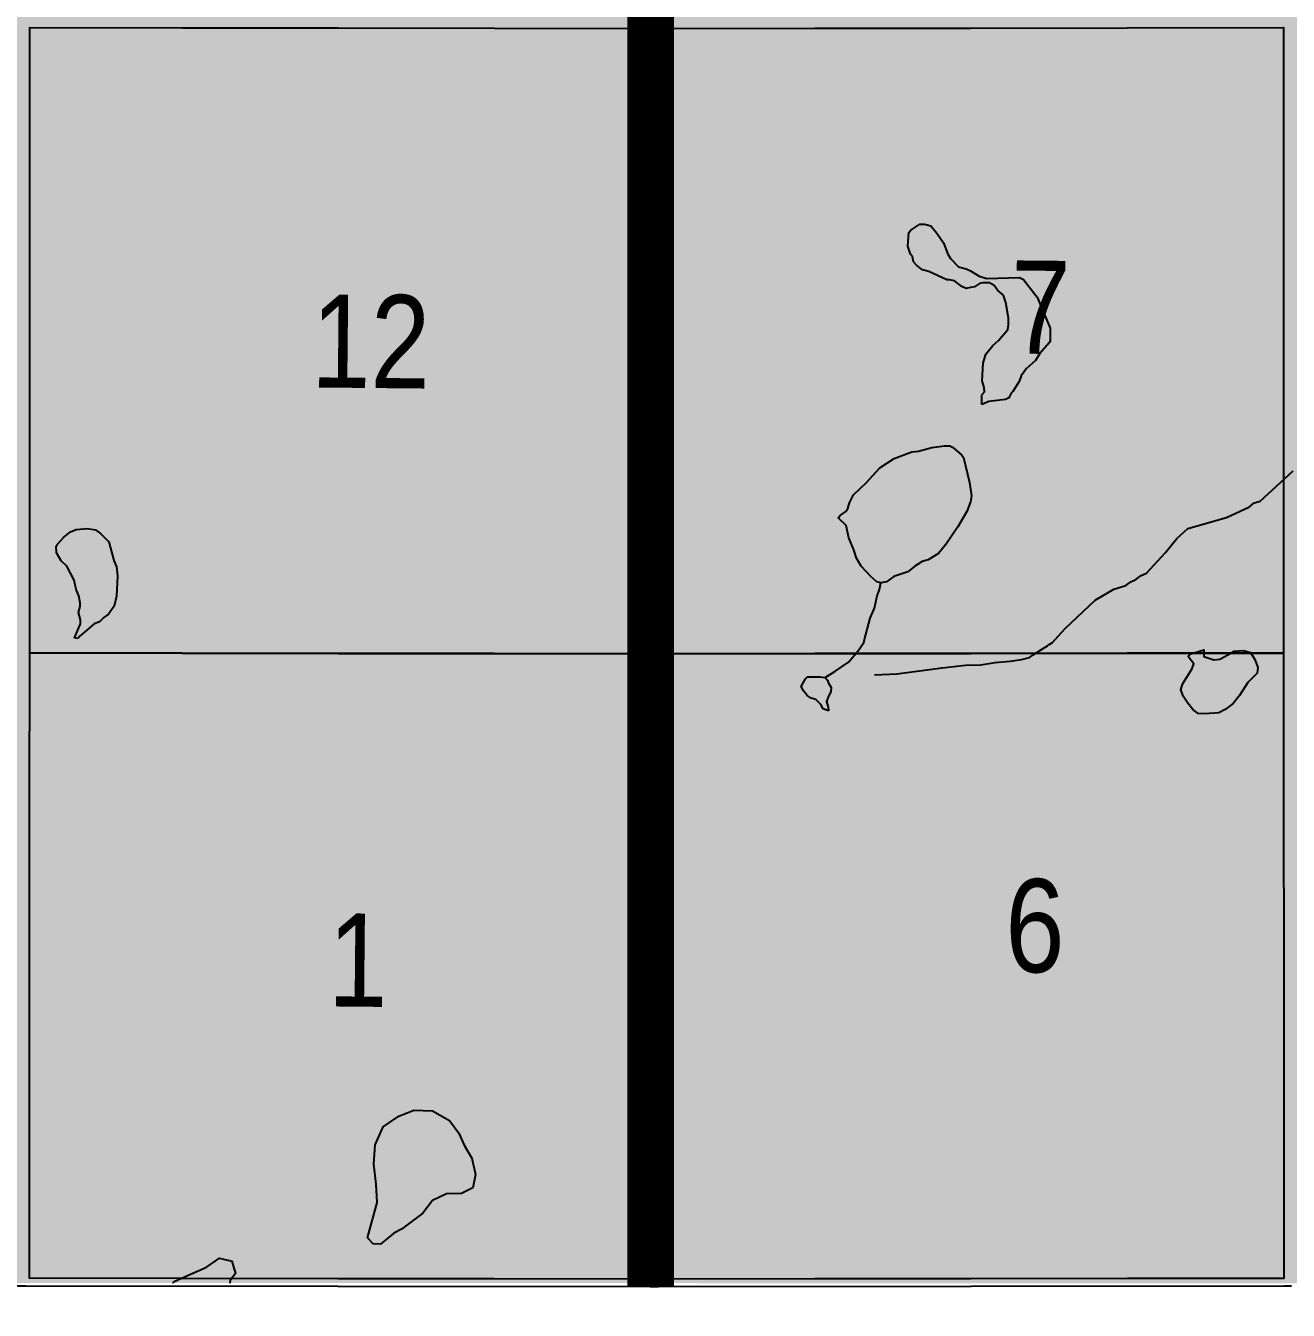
# Model space of a CAD drawing. Extents: x 560272 to 568164, y 6204780 to 6214217.
# Drawn here: x 565833 to 565941.1, y 6209695.2 to 6209805.2 of the extents above; entities that cross this region are included whole.
import ezdxf

# ---------------------------------------------------------------- set-up
doc = ezdxf.new("R2010")
doc.units = 0
doc.header["$LTSCALE"] = 5
doc.linetypes.add('BORDER', pattern=[44.45, 12.7, -6.35, 12.7, -6.35, 0, -6.35])
doc.linetypes.add('DASHED2', pattern=[9.525, 6.35, -3.175])
doc.layers.add('AS-BOUNDARY', color=7, linetype='BORDER', lineweight=60, true_color=0xcc33ff)
for name, color, linetype in [('AS-TOWN-H', 254, 'Continuous'), ('Quarters', 8, 'Continuous'), ('RoadSeg', 57, 'DASHED2'), ('T-WATER', 160, 'Continuous'), ('T-WATER-H', 133, 'Continuous'), ('Townships', 57, 'Continuous')]:
    doc.layers.add(name, color=color, linetype=linetype)
doc.layers.add('ROUTE-MAP-BACKGROUND-H', color=7, linetype='Continuous', true_color=0xf0ebff)
doc.styles.add('120', font='ARIALN.TTF', dxfattribs={"height": 13})

msp = doc.modelspace()

# ---------------------------------------------------------------- hatches: boundary and pattern name
at = {"layer": 'AS-TOWN-H'}
h = msp.add_hatch(color=256, dxfattribs=at)
h.dxf.hatch_style = 1
h.paths.add_polyline_path([(565886.544, 6210020.352), (565236.202, 6210021.981), (565234.412, 6209697.744), (565886.527, 6209697.561)])
at = {"layer": 'ROUTE-MAP-BACKGROUND-H'}
h = msp.add_hatch(color=256, dxfattribs=at)
h.dxf.hatch_style = 1
h.paths.add_polyline_path([(565237.99, 6210345.866), (566535.85, 6210345.729), (566539.103, 6209697.377), (565234.412, 6209697.744)])
at = {"layer": 'T-WATER-H'}
h = msp.add_hatch(color=256, dxfattribs=at)
h.dxf.hatch_style = 1
h.paths.add_polyline_path([(565914.886, 6209772.746), (565914.868, 6209773.578), (565915.105, 6209773.839), (565915.079, 6209774.206), (565914.923, 6209774.774), (565914.985, 6209776.302), (565915.231, 6209777.062), (565915.81, 6209777.815), (565916.296, 6209778.242), (565917.099, 6209779.188), (565917.173, 6209779.585), (565917.15, 6209780.151), (565916.942, 6209781.484), (565916.752, 6209781.987), (565916.623, 6209782.188), (565916.23, 6209782.528), (565915.938, 6209782.932), (565915.544, 6209783.173), (565914.979, 6209783.183), (565914.679, 6209783.122), (565914.241, 6209782.831), (565913.917, 6209782.76), (565913.54, 6209782.678), (565913.178, 6209782.851), (565912.555, 6209783.328), (565912.125, 6209783.435), (565911.892, 6209783.44), (565910.343, 6209784.133), (565909.813, 6209784.276), (565909.322, 6209784.651), (565909.028, 6209784.955), (565908.936, 6209785.389), (565908.775, 6209785.625), (565908.554, 6209786.294), (565908.643, 6209787.489), (565908.813, 6209787.685), (565909.587, 6209788.203), (565909.986, 6209788.195), (565910.515, 6209788.053), (565911.035, 6209787.411), (565911.585, 6209786.603), (565911.966, 6209785.632), (565912.192, 6209785.262), (565912.877, 6209784.552), (565913.538, 6209784.373), (565913.917, 6209784.19), (565914.657, 6209783.754), (565915.318, 6209783.542), (565918.112, 6209783.624), (565918.441, 6209783.451), (565919.61, 6209781.934), (565920.724, 6209779.287), (565920.719, 6209778.248), (565920.668, 6209778.058), (565919.853, 6209777.109), (565919.476, 6209776.518), (565918.699, 6209775.834), (565918.255, 6209775.21), (565918.08, 6209774.715), (565917.532, 6209773.861), (565917.397, 6209773.73), (565917.19, 6209773.335), (565916.921, 6209773.174), (565915.489, 6209773.001)])
h = msp.add_hatch(color=256, dxfattribs=at)
h.dxf.hatch_style = 1
h.paths.add_polyline_path([(565906.227, 6209757.482), (565905.896, 6209757.588), (565905.372, 6209758.03), (565904.558, 6209758.909), (565904.139, 6209759.615), (565903.919, 6209760.318), (565903.506, 6209761.356), (565903.259, 6209762.391), (565902.574, 6209763.068), (565902.743, 6209763.265), (565903.248, 6209763.588), (565903.419, 6209763.851), (565903.561, 6209764.347), (565903.906, 6209765.038), (565904.989, 6209766.049), (565906.143, 6209767.324), (565907.387, 6209768.132), (565908.894, 6209768.702), (565909.46, 6209768.758), (565910.596, 6209769.07), (565911.696, 6209769.215), (565912.128, 6209769.207), (565912.358, 6209769.103), (565913.144, 6209768.457), (565913.306, 6209768.222), (565913.832, 6209766.084), (565913.92, 6209765.524), (565914.01, 6209764.951), (565913.92, 6209764.441), (565913.586, 6209763.596), (565912.831, 6209762.28), (565911.805, 6209760.77), (565911.16, 6209760.017), (565910.285, 6209759.468), (565909.784, 6209759.311), (565909.145, 6209758.924), (565908.538, 6209758.437), (565907.334, 6209758.027), (565906.727, 6209757.573)])
h = msp.add_hatch(color=256, dxfattribs=at)
h.dxf.hatch_style = 1
h.paths.add_polyline_path([(565837.495, 6209752.739), (565837.196, 6209752.778), (565837.717, 6209753.998), (565837.724, 6209754.331), (565837.536, 6209754.966), (565837.678, 6209755.462), (565837.684, 6209755.794), (565837.562, 6209756.395), (565837.34, 6209756.931), (565837.188, 6209757.731), (565836.545, 6209758.907), (565836.055, 6209759.381), (565835.669, 6209760.053), (565835.646, 6209760.619), (565835.749, 6209760.816), (565836.292, 6209761.405), (565836.866, 6209761.859), (565837.334, 6209762.05), (565838.3, 6209762.132), (565838.996, 6209762.019), (565839.422, 6209761.712), (565840.141, 6209761.001), (565840.576, 6209759.397), (565840.799, 6209758.861), (565840.885, 6209758.095), (565840.786, 6209756.368), (565840.604, 6209755.507), (565840.126, 6209754.818), (565839.722, 6209754.526), (565839.349, 6209754.167), (565838.88, 6209753.977), (565837.698, 6209752.968)])
h = msp.add_hatch(color=256, dxfattribs=at)
h.dxf.hatch_style = 1
h.paths.add_polyline_path([(565933.941, 6209746.283), (565933.402, 6209746.323), (565932.957, 6209746.667), (565932.508, 6209747.206), (565932.104, 6209747.8), (565931.909, 6209748.365), (565932.089, 6209748.889), (565932.873, 6209750.102), (565933.037, 6209750.566), (565932.538, 6209751.195), (565932.698, 6209751.394), (565933.048, 6209751.502), (565933.896, 6209751.764), (565933.896, 6209751.503), (565933.896, 6209751.2), (565934.749, 6209750.905), (565935.263, 6209750.965), (565936.25, 6209751.506), (565936.491, 6209751.639), (565937.275, 6209751.699), (565937.894, 6209751.534), (565938.248, 6209750.94), (565938.503, 6209750.241), (565938.448, 6209749.757), (565937.659, 6209748.958), (565936.936, 6209747.86), (565936.387, 6209747.181), (565935.703, 6209746.647), (565935.184, 6209746.383)])
h = msp.add_hatch(color=256, dxfattribs=at)
h.dxf.hatch_style = 1
h.paths.add_polyline_path([(565863.409, 6209700.885), (565862.76, 6209700.93), (565862.292, 6209701.451), (565863.124, 6209704.449), (565863.019, 6209706.024), (565862.832, 6209707.748), (565862.956, 6209709.387), (565863.616, 6209710.925), (565864.963, 6209711.859), (565866.248, 6209712.379), (565867.841, 6209712.314), (565869.311, 6209711.478), (565870.107, 6209710.408), (565870.572, 6209709.382), (565871.219, 6209708.244), (565871.54, 6209706.847), (565871.304, 6209705.71), (565870.333, 6209705.226), (565869.041, 6209705.2), (565867.842, 6209704.623), (565867.035, 6209703.557), (565865.19, 6209702.191), (565864.527, 6209701.831)])

# ---------------------------------------------------------------- linework, layer by layer
at = {"layer": 'AS-BOUNDARY', "const_width": 3.993, "flags": 128}
msp.add_lwpolyline([(565236.202, 6210021.981), (565886.544, 6210020.352), (565886.527, 6209697.233)], dxfattribs=at)
at = {"layer": 'Quarters', "flags": 128}
for points in [[(565846.406, 6209751.48), (565833.366, 6209751.5), (565833.371, 6209764.881), (565833.376, 6209778.261), (565833.382, 6209791.642), (565833.387, 6209805.023), (565846.423, 6209805.003), (565859.793, 6209804.981), (565873.163, 6209804.96), (565886.534, 6209804.939), (565886.533, 6209791.559), (565886.532, 6209778.179), (565886.531, 6209764.8), (565886.53, 6209751.42), (565873.155, 6209751.44), (565859.781, 6209751.46)], [(565900.577, 6209751.437), (565887.534, 6209751.421), (565887.534, 6209764.801), (565887.535, 6209778.181), (565887.536, 6209791.56), (565887.537, 6209804.94), (565900.575, 6209804.957), (565913.948, 6209804.974), (565927.32, 6209804.992), (565940.693, 6209805.009), (565940.698, 6209791.628), (565940.703, 6209778.248), (565940.708, 6209764.867), (565940.712, 6209751.487), (565927.334, 6209751.47), (565913.956, 6209751.454)], [(565846.386, 6209697.958), (565833.345, 6209697.977), (565833.35, 6209711.357), (565833.356, 6209724.738), (565833.361, 6209738.119), (565833.366, 6209751.5), (565846.406, 6209751.48), (565859.781, 6209751.46), (565873.155, 6209751.44), (565886.53, 6209751.42), (565886.529, 6209738.04), (565886.529, 6209724.661), (565886.528, 6209711.281), (565886.527, 6209697.902), (565873.144, 6209697.921), (565859.761, 6209697.94)], [(565900.582, 6209697.918), (565887.531, 6209697.903), (565887.531, 6209711.283), (565887.532, 6209724.662), (565887.533, 6209738.042), (565887.534, 6209751.421), (565900.577, 6209751.437), (565913.956, 6209751.454), (565927.334, 6209751.47), (565940.712, 6209751.487), (565940.718, 6209738.106), (565940.723, 6209724.726), (565940.728, 6209711.346), (565940.733, 6209697.965), (565927.35, 6209697.95), (565913.968, 6209697.934)]]:
    msp.add_lwpolyline(points, close=True, dxfattribs=at)
at = {"layer": 'T-WATER', "flags": 128}
for points in [[(565914.886, 6209772.746), (565914.868, 6209773.578), (565915.105, 6209773.839), (565915.079, 6209774.206), (565914.923, 6209774.774), (565914.985, 6209776.302), (565915.231, 6209777.062), (565915.81, 6209777.815), (565916.296, 6209778.242), (565917.099, 6209779.188), (565917.173, 6209779.585), (565917.15, 6209780.151), (565916.942, 6209781.484), (565916.752, 6209781.987), (565916.623, 6209782.188), (565916.23, 6209782.528), (565915.938, 6209782.932), (565915.544, 6209783.173), (565914.979, 6209783.183), (565914.679, 6209783.122), (565914.241, 6209782.831), (565913.917, 6209782.76), (565913.54, 6209782.678), (565913.178, 6209782.851), (565912.555, 6209783.328), (565912.125, 6209783.435), (565911.892, 6209783.44), (565910.343, 6209784.133), (565909.813, 6209784.276), (565909.322, 6209784.651), (565909.028, 6209784.955), (565908.936, 6209785.389), (565908.775, 6209785.625), (565908.554, 6209786.294), (565908.643, 6209787.489), (565908.813, 6209787.685), (565909.587, 6209788.203), (565909.986, 6209788.195), (565910.515, 6209788.053), (565911.035, 6209787.411), (565911.585, 6209786.603), (565911.966, 6209785.632), (565912.192, 6209785.262), (565912.877, 6209784.552), (565913.538, 6209784.373), (565913.917, 6209784.19), (565914.657, 6209783.754), (565915.318, 6209783.542), (565918.112, 6209783.624), (565918.441, 6209783.451), (565919.61, 6209781.934), (565920.724, 6209779.287), (565920.719, 6209778.248), (565920.668, 6209778.058), (565919.853, 6209777.109), (565919.476, 6209776.518), (565918.699, 6209775.834), (565918.255, 6209775.21), (565918.08, 6209774.715), (565917.532, 6209773.861), (565917.397, 6209773.73), (565917.19, 6209773.335), (565916.921, 6209773.174), (565915.489, 6209773.001), (565914.886, 6209772.746)], [(565906.227, 6209757.482), (565905.896, 6209757.588), (565905.372, 6209758.03), (565904.558, 6209758.909), (565904.139, 6209759.615), (565903.919, 6209760.318), (565903.506, 6209761.356), (565903.259, 6209762.391), (565902.574, 6209763.068), (565902.743, 6209763.265), (565903.248, 6209763.588), (565903.419, 6209763.851), (565903.561, 6209764.347), (565903.906, 6209765.038), (565904.989, 6209766.049), (565906.143, 6209767.324), (565907.387, 6209768.132), (565908.894, 6209768.702), (565909.46, 6209768.758), (565910.596, 6209769.07), (565911.696, 6209769.215), (565912.128, 6209769.207), (565912.358, 6209769.103), (565913.144, 6209768.457), (565913.306, 6209768.222), (565913.832, 6209766.084), (565913.92, 6209765.524), (565914.01, 6209764.951), (565913.92, 6209764.441), (565913.586, 6209763.596), (565912.831, 6209762.28), (565911.805, 6209760.77), (565911.16, 6209760.017), (565910.285, 6209759.468), (565909.784, 6209759.311), (565909.145, 6209758.924), (565908.538, 6209758.437), (565907.334, 6209758.027), (565906.727, 6209757.573), (565906.227, 6209757.482)], [(565837.495, 6209752.739), (565837.196, 6209752.778), (565837.717, 6209753.998), (565837.724, 6209754.331), (565837.536, 6209754.966), (565837.678, 6209755.462), (565837.684, 6209755.794), (565837.562, 6209756.395), (565837.34, 6209756.931), (565837.188, 6209757.731), (565836.545, 6209758.907), (565836.055, 6209759.381), (565835.669, 6209760.053), (565835.646, 6209760.619), (565835.749, 6209760.816), (565836.292, 6209761.405), (565836.866, 6209761.859), (565837.334, 6209762.05), (565838.3, 6209762.132), (565838.996, 6209762.019), (565839.422, 6209761.712), (565840.141, 6209761.001), (565840.576, 6209759.397), (565840.799, 6209758.861), (565840.885, 6209758.095), (565840.786, 6209756.368), (565840.604, 6209755.507), (565840.126, 6209754.818), (565839.722, 6209754.526), (565839.349, 6209754.167), (565838.88, 6209753.977), (565837.698, 6209752.968), (565837.495, 6209752.739)], [(565933.941, 6209746.283), (565933.402, 6209746.323), (565932.957, 6209746.667), (565932.508, 6209747.206), (565932.104, 6209747.8), (565931.909, 6209748.365), (565932.089, 6209748.889), (565932.873, 6209750.102), (565933.037, 6209750.566), (565932.538, 6209751.195), (565932.698, 6209751.394), (565933.048, 6209751.502), (565933.896, 6209751.764), (565933.896, 6209751.503), (565933.896, 6209751.2), (565934.749, 6209750.905), (565935.263, 6209750.965), (565936.25, 6209751.506), (565936.491, 6209751.639), (565937.275, 6209751.699), (565937.894, 6209751.534), (565938.248, 6209750.94), (565938.503, 6209750.241), (565938.448, 6209749.757), (565937.659, 6209748.958), (565936.936, 6209747.86), (565936.387, 6209747.181), (565935.703, 6209746.647), (565935.184, 6209746.383), (565933.941, 6209746.283)], [(565901.746, 6209746.53), (565901.311, 6209746.704), (565901.092, 6209747.074), (565900.667, 6209747.518), (565900.263, 6209747.633), (565899.914, 6209747.843), (565899.609, 6209748.247), (565899.4, 6209748.636), (565899.779, 6209749.27), (565899.994, 6209749.45), (565901.052, 6209749.455), (565901.471, 6209749.385), (565901.681, 6209749.17), (565901.741, 6209748.911), (565901.985, 6209748.541), (565901.94, 6209748.162), (565901.741, 6209747.792), (565901.591, 6209747.328), (565901.715, 6209746.863), (565901.746, 6209746.53)], [(565863.409, 6209700.885), (565862.76, 6209700.93), (565862.292, 6209701.451), (565863.124, 6209704.449), (565863.019, 6209706.024), (565862.832, 6209707.748), (565862.956, 6209709.387), (565863.616, 6209710.925), (565864.963, 6209711.859), (565866.248, 6209712.379), (565867.841, 6209712.314), (565869.311, 6209711.478), (565870.107, 6209710.408), (565870.572, 6209709.382), (565871.219, 6209708.244), (565871.54, 6209706.847), (565871.304, 6209705.71), (565870.333, 6209705.226), (565869.041, 6209705.2), (565867.842, 6209704.623), (565867.035, 6209703.557), (565865.19, 6209702.191), (565864.527, 6209701.831), (565863.409, 6209700.885)]]:
    msp.add_lwpolyline(points, close=True, dxfattribs=at)
for points in [[(565905.696, 6209749.621), (565907.604, 6209749.696), (565911.483, 6209750.233), (565913.487, 6209750.457), (565914.792, 6209750.476), (565916.035, 6209750.67), (565917.298, 6209750.799), (565918.278, 6209750.933), (565918.956, 6209751.116), (565919.287, 6209751.319), (565920.226, 6209751.932), (565920.495, 6209752.108), (565920.657, 6209752.214), (565920.926, 6209752.39), (565921.161, 6209752.652), (565922.011, 6209753.6), (565924.582, 6209756.012), (565926.195, 6209756.946), (565927.198, 6209757.26), (565927.636, 6209757.584), (565928.072, 6209757.776), (565928.511, 6209758.133), (565928.979, 6209758.324), (565930.608, 6209760.089), (565931.561, 6209761.301), (565932.507, 6209762.148), (565935.815, 6209763.084), (565937.794, 6209764.011), (565938.199, 6209764.336), (565938.7, 6209764.493), (565941.54, 6209767.067)], [(565904.577, 6209752.105), (565904.77, 6209752.388), (565904.838, 6209752.653), (565905.307, 6209754.474), (565905.688, 6209755.332), (565905.907, 6209756.391), (565906.116, 6209756.919), (565906.227, 6209757.482)], [(565901.471, 6209749.385), (565902.305, 6209749.893), (565903.467, 6209750.714), (565904.269, 6209751.653), (565904.398, 6209751.843), (565904.577, 6209752.105)], [(565845.64, 6209697.572), (565845.682, 6209697.683), (565846.366, 6209697.984), (565848.517, 6209698.93), (565849.613, 6209699.711), (565850.66, 6209699.438), (565850.976, 6209698.39), (565850.664, 6209697.978), (565850.517, 6209697.783), (565850.513, 6209697.571)]]:
    msp.add_lwpolyline(points, dxfattribs=at)
at = {"layer": 'Townships', "flags": 128}
for points in [[(565941.402, 6209697.297), (565940.733, 6209697.296), (565913.968, 6209697.265), (565887.196, 6209697.234), (565886.527, 6209697.233), (565886.527, 6209697.902), (565886.529, 6209724.661), (565886.53, 6209751.42), (565886.532, 6209778.179), (565886.534, 6209804.939), (565886.534, 6209805.942), (565886.535, 6209832.367), (565886.537, 6209859.127), (565886.538, 6209885.886), (565886.539, 6209912.645), (565886.539, 6209913.649), (565886.541, 6209940.074), (565886.542, 6209966.833), (565886.543, 6209993.593), (565886.544, 6210020.352), (565887.547, 6210020.353), (565913.914, 6210020.394), (565940.615, 6210020.436), (565941.618, 6210020.437)], [(565886.539, 6209913.649), (565886.539, 6209912.645), (565886.538, 6209885.886), (565886.537, 6209859.127), (565886.535, 6209832.367), (565886.534, 6209805.942), (565886.534, 6209804.939), (565886.532, 6209778.179), (565886.53, 6209751.42), (565886.529, 6209724.661), (565886.527, 6209697.902), (565886.527, 6209697.233), (565859.761, 6209697.271), (565833.01, 6209697.308), (565832.341, 6209697.309), (565805.587, 6209697.347), (565778.823, 6209697.384), (565778.154, 6209697.385), (565751.392, 6209697.422), (565724.964, 6209697.459), (565723.96, 6209697.461), (565697.196, 6209697.498), (565670.773, 6209697.535), (565669.769, 6209697.537)]]:
    msp.add_lwpolyline(points, dxfattribs=at)

# ---------------------------------------------------------------- texts
at = {"layer": 'RoadSeg', "style": '120'}
for s, height, p in [('7', 7.977, (565917.335, 6209777.114)), ('12', 7.9769, (565857.447, 6209774.217)), ('6', 7.977, (565916.856, 6209724.193)), ('1', 7.977, (565858.885, 6209721.246))]:
    msp.add_text(s, height=height, rotation=359.45036, dxfattribs=at).set_placement(p)

doc.saveas('drawing.dxf')
